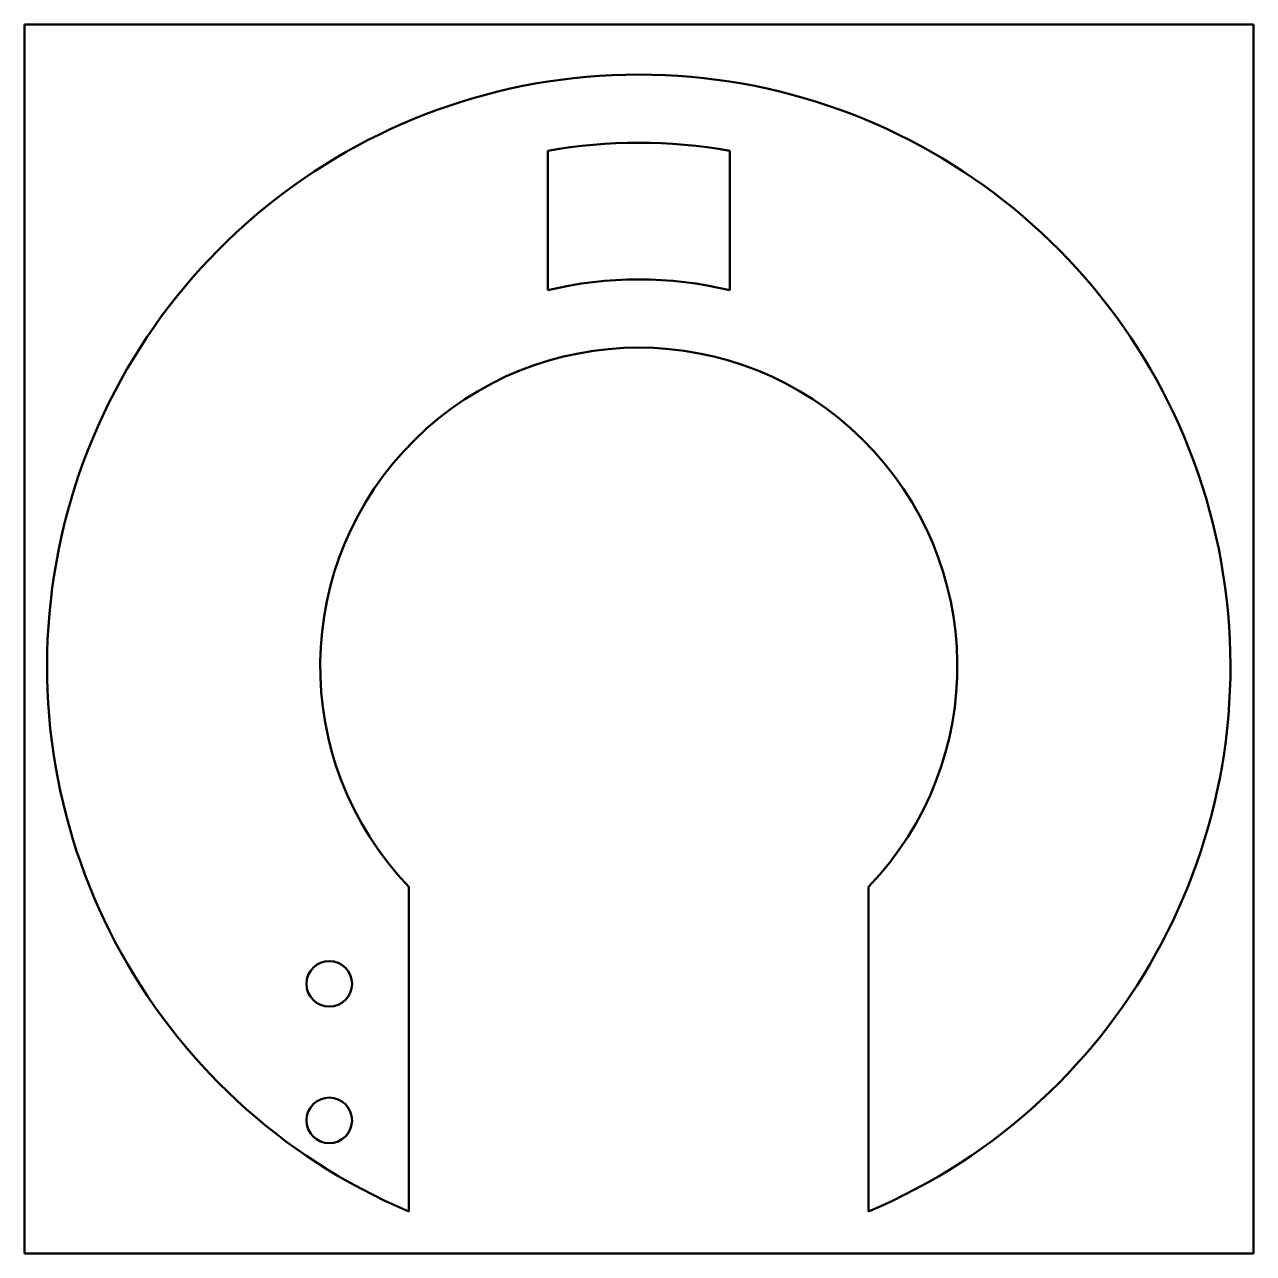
# Model space of a CAD drawing. Extents: x 0 to 270, y 0 to 270.
import ezdxf

# ---------------------------------------------------------------- set-up
doc = ezdxf.new("R2010")
doc.units = 0

msp = doc.modelspace()

# ---------------------------------------------------------------- linework, layer by layer
at = {"color": 7, "lineweight": 50}
for p, q in [((0, 0), (0, 270)), ((0, 270), (270, 270)), ((270, 270), (270, 0)), ((0, 0), (270, 0))]:
    msp.add_line(p, q, dxfattribs=at)
at = {"color": 1, "lineweight": 50}
for p, q in [((114.944946, 211.633789), (114.944946, 242.267746)), ((154.944946, 242.267746), (154.944946, 211.633789))]:
    msp.add_line(p, q, dxfattribs=at)
at = {"color": 5, "lineweight": 50}
for p, q in [((84.444946, 9.22979), (84.444946, 80.546013)), ((185.444946, 9.22979), (185.444946, 80.546013))]:
    msp.add_line(p, q, dxfattribs=at)
at = {"color": 1, "lineweight": 50}
for centre in [(66.944946, 59.22979), (66.944946, 29.22979)]:
    msp.add_circle(centre, 5, dxfattribs=at)
at = {"color": 5, "lineweight": 50}
for radius, start, end in [(130, 292.858803, 247.141192), (70, 316.172551, 223.827447)]:
    msp.add_arc((134.944946, 129.020233), radius, start, end, dxfattribs=at)
at = {"color": 1, "lineweight": 50}
for radius, start, end in [(115, 79.984589, 100.015409), (85, 76.391042, 103.608963)]:
    msp.add_arc((134.944946, 129.020233), radius, start, end, dxfattribs=at)

doc.saveas('drawing.dxf')
